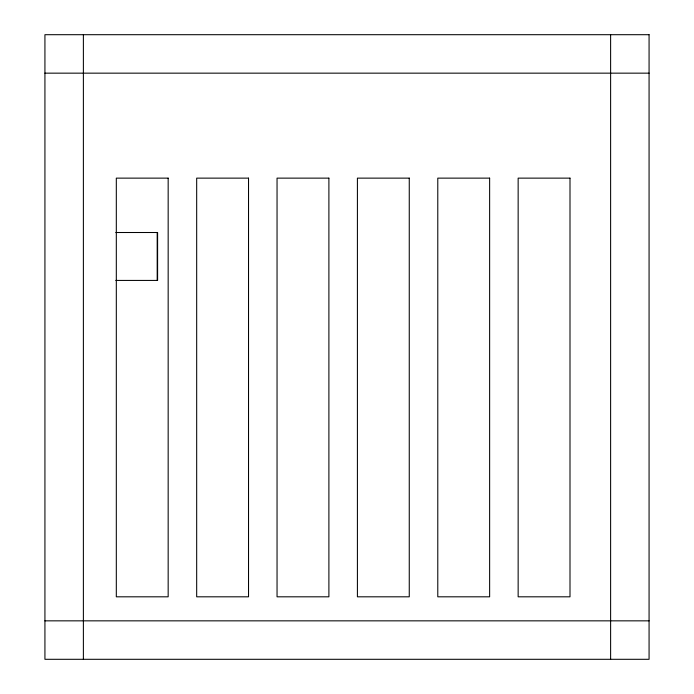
<?xml version="1.0" encoding="UTF-8"?>
<svg xmlns="http://www.w3.org/2000/svg" width="694" height="694" viewBox="0 0 694 694"><rect width="100%" height="100%" fill="white"/><g stroke="black" fill="none" stroke-linecap="round" stroke-linejoin="round"><path stroke-width="1.04" d="M44.928 73.156L649.072 73.156M115.785 232.507L157.599 232.507L157.599 280.428L115.785 280.428M44.928 620.844L649.072 620.844M610.616 34.7L610.616 659.3M157.191 232.507L157.191 280.428M83.384 34.7L83.384 659.3M649.072 34.7L44.928 34.7L44.928 659.3L649.072 659.3L649.072 34.7M168.165 178.132L116.314 178.132L116.314 596.814L168.165 596.814L168.165 178.132M248.53 178.132L196.68 178.132L196.68 596.814L248.53 596.814L248.53 178.132M328.895 178.132L277.045 178.132L277.045 596.814L328.895 596.814L328.895 178.132M409.26 178.132L357.41 178.132L357.41 596.814L409.26 596.814L409.26 178.132M489.634 178.132L437.784 178.132L437.784 596.814L489.634 596.814L489.634 178.132M570 178.132L518.149 178.132L518.149 596.814L570 596.814L570 178.132"/></g></svg>
